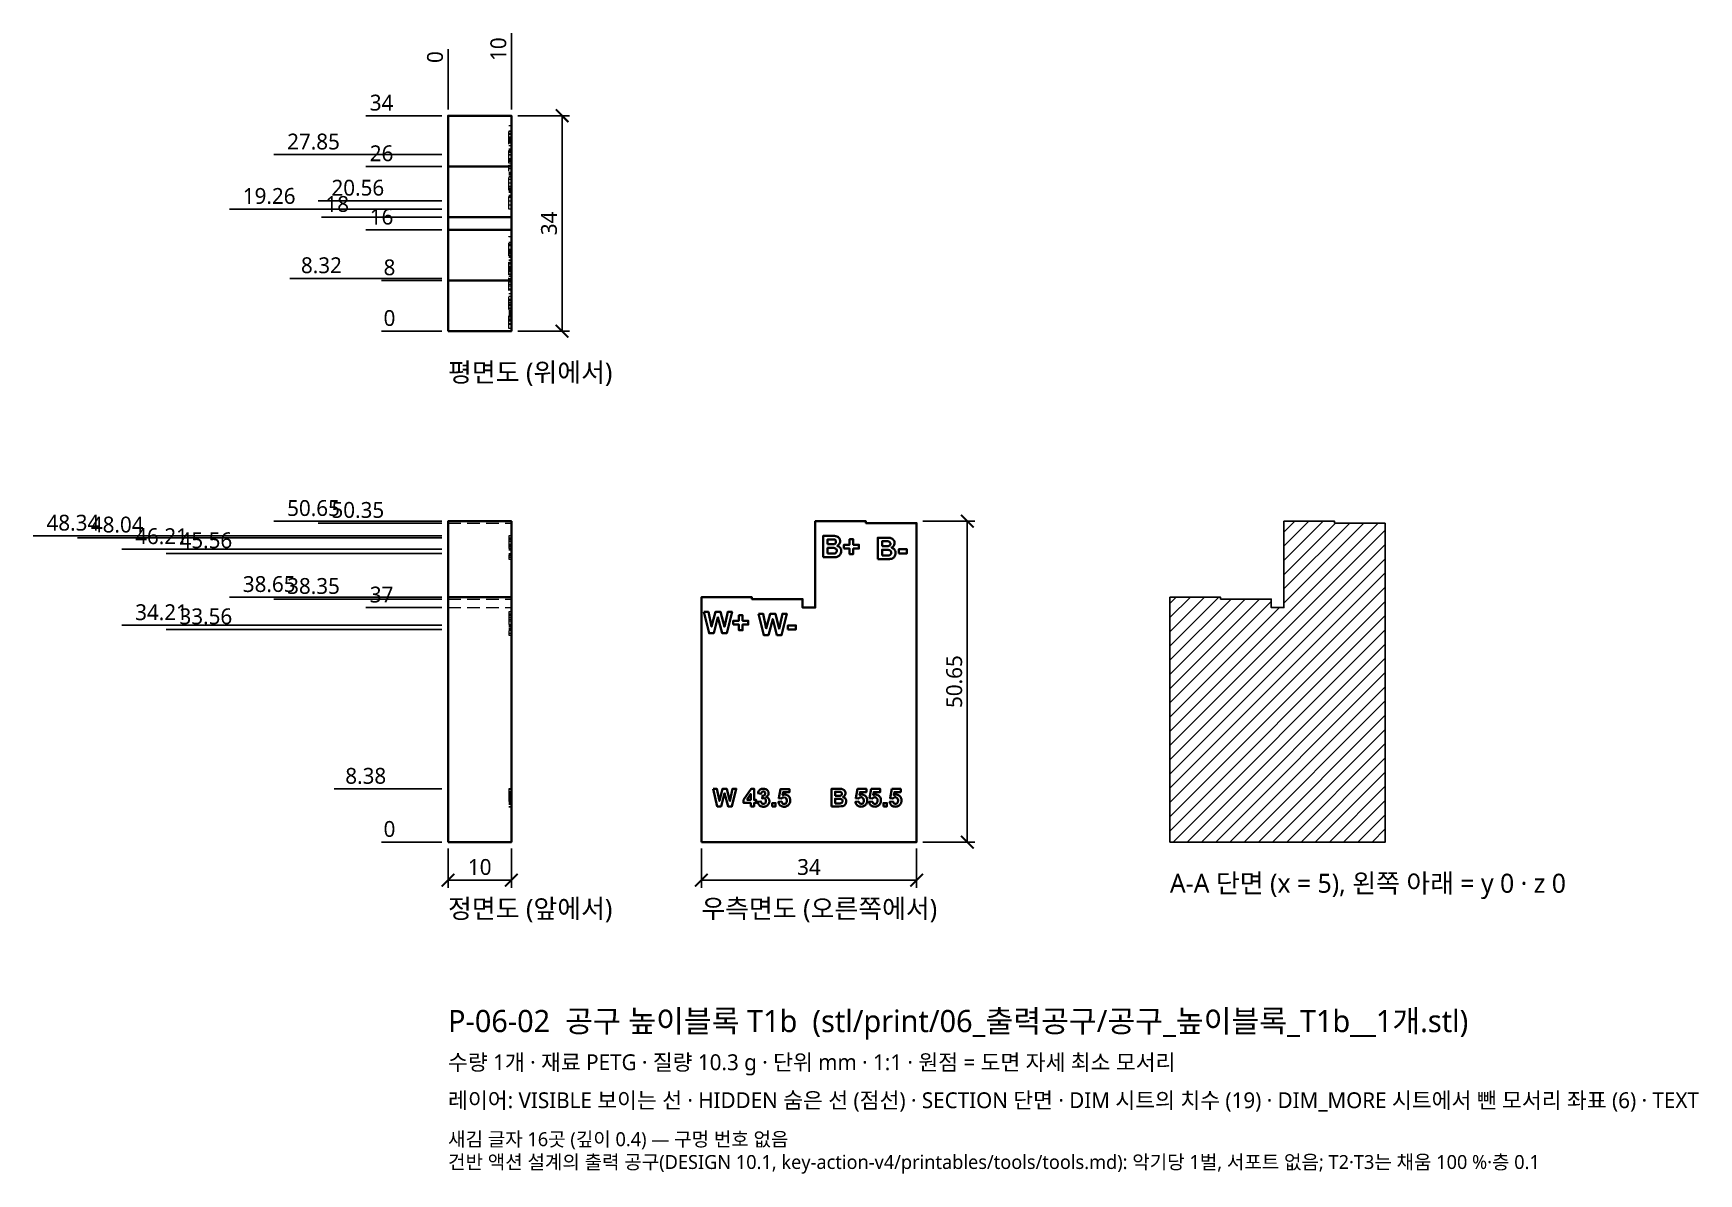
# Model space of a CAD drawing. Header units: millimetres. Extents: x -66 to 198, y -52 to 128.
import ezdxf

# ---------------------------------------------------------------- set-up
doc = ezdxf.new("R2010")
doc.units = ezdxf.units.MM
doc.linetypes.add('HIDDEN', pattern=[3, 2, -1])
for name, color, linetype, lineweight in [('DIM', 4, 'CONTINUOUS', 13), ('DIM_MORE', 3, 'CONTINUOUS', 13), ('HIDDEN', 8, 'HIDDEN', 18), ('SECTION', 5, 'CONTINUOUS', 25), ('TEXT', 7, 'CONTINUOUS', 18), ('VISIBLE', 7, 'CONTINUOUS', 35)]:
    doc.layers.add(name, color=color, linetype=linetype, lineweight=lineweight)
doc.styles.add('KR', font='malgun.ttf')
doc.dimstyles.new('TOCCATA', dxfattribs={"dimtxt": 2.5, "dimasz": 2, "dimexe": 1.2, "dimexo": 1, "dimgap": 0.8, "dimtad": 1, "dimdsep": 46, "dimtxsty": 'KR', "dimblk": 'ARCHTICK', "dimcen": 2.5, "dimazin": 3, "dimtfac": 0.5, "dimtmove": 2, "dimatfit": 3})

# ---------------------------------------------------------------- blocks, each defined once
blk = doc.blocks.new('_ARCHTICK')
at = {"color": 0, "linetype": 'BYBLOCK', "const_width": 0.15}
blk.add_lwpolyline([(-0.5, -0.5), (0.5, 0.5)], dxfattribs=at)

msp = doc.modelspace()

# ---------------------------------------------------------------- hatches: boundary and pattern name
at = {"layer": 'SECTION'}
h = msp.add_hatch(dxfattribs=at)
h.set_pattern_fill('ANSI31', scale=0.5)
h.paths.add_polyline_path([(148, 50.35), (140, 50.35), (140, 50.65), (132, 50.65), (132, 37), (130, 37), (130, 38.35), (122, 38.35), (122, 38.65), (114, 38.65), (114, 0), (148, 0)])

# ---------------------------------------------------------------- linework, layer by layer
at = {"layer": 'HIDDEN'}
for points in [[(10, 107.146), (9.6, 107.146), (9.6, 113.107), (10, 113.107)], [(9.6, 112.261), (10, 112.261)], [(9.6, 112.138), (10, 112.138)], [(9.6, 111.834), (10, 111.834)], [(9.6, 111.712), (10, 111.712)], [(9.6, 111.336), (10, 111.336)], [(9.6, 111.17), (10, 111.17)], [(9.6, 111.131), (10, 111.131)], [(9.6, 111.048), (10, 111.048)], [(9.6, 110.921), (10, 110.921)], [(9.6, 110.886), (10, 110.886)], [(9.6, 110.727), (10, 110.727)], [(9.6, 110.695), (10, 110.695)], [(9.6, 110.63), (10, 110.63)], [(9.6, 110.506), (10, 110.506)], [(9.6, 110.453), (10, 110.453)], [(9.6, 110.389), (10, 110.389)], [(9.6, 109.948), (10, 109.948)], [(9.6, 109.415), (10, 109.415)], [(9.6, 109.187), (10, 109.187)], [(9.6, 109.018), (10, 109.018)], [(9.6, 108.894), (10, 108.894)], [(9.6, 108.504), (10, 108.504)], [(9.6, 108.469), (10, 108.469)], [(9.6, 107.888), (10, 107.888)], [(9.6, 107.804), (10, 107.804)], [(9.6, 107.677), (10, 107.677)], [(9.6, 107.643), (10, 107.643)], [(9.6, 107.484), (10, 107.484)], [(9.6, 107.21), (10, 107.21)], [(10, 99.912), (9.6, 99.912), (9.6, 106.855), (10, 106.855)], [(9.6, 106.732), (10, 106.732)], [(9.6, 106.306), (10, 106.306)], [(9.6, 105.725), (10, 105.725)], [(9.6, 105.642), (10, 105.642)], [(9.6, 105.536), (10, 105.536)], [(9.6, 105.514), (10, 105.514)], [(9.6, 105.48), (10, 105.48)], [(9.6, 105.321), (10, 105.321)], [(9.6, 105.047), (10, 105.047)], [(9.6, 104.983), (10, 104.983)], [(9.6, 104.648), (10, 104.648)], [(9.6, 104.058), (10, 104.058)], [(9.6, 103.538), (10, 103.538)], [(9.6, 103.401), (10, 103.401)], [(9.6, 103.172), (10, 103.172)], [(9.6, 103.01), (10, 103.01)], [(9.6, 102.957), (10, 102.957)], [(9.6, 102.854), (10, 102.854)], [(9.6, 102.743), (10, 102.743)], [(9.6, 102.577), (10, 102.577)], [(9.6, 102.102), (10, 102.102)], [(9.6, 102.038), (10, 102.038)], [(9.6, 101.913), (10, 101.913)], [(9.6, 101.768), (10, 101.768)], [(9.6, 101.206), (10, 101.206)], [(9.6, 100.594), (10, 100.594)], [(10, 89.55), (9.6, 89.55), (9.6, 95.583), (10, 95.583)], [(9.6, 94.692), (10, 94.692)], [(9.6, 94.569), (10, 94.569)], [(9.6, 94.31), (10, 94.31)], [(9.6, 94.143), (10, 94.143)], [(9.6, 94.135), (10, 94.135)], [(9.6, 93.562), (10, 93.562)], [(9.6, 93.479), (10, 93.479)], [(9.6, 93.448), (10, 93.448)], [(9.6, 93.352), (10, 93.352)], [(9.6, 93.317), (10, 93.317)], [(9.6, 93.314), (10, 93.314)], [(9.6, 93.158), (10, 93.158)], [(9.6, 92.929), (10, 92.929)], [(9.6, 92.884), (10, 92.884)], [(9.6, 92.82), (10, 92.82)], [(9.6, 92.59), (10, 92.59)], [(9.6, 92.379), (10, 92.379)], [(9.6, 92.336), (10, 92.336)], [(9.6, 91.917), (10, 91.917)], [(9.6, 91.846), (10, 91.846)], [(9.6, 91.525), (10, 91.525)], [(9.6, 91.399), (10, 91.399)], [(9.6, 91.274), (10, 91.274)], [(9.6, 91.246), (10, 91.246)], [(9.6, 90.907), (10, 90.907)], [(9.6, 90.873), (10, 90.873)], [(9.6, 90.853), (10, 90.853)], [(9.6, 90.739), (10, 90.739)], [(9.6, 90.506), (10, 90.506)], [(9.6, 90.397), (10, 90.397)], [(9.6, 90.294), (10, 90.294)], [(9.6, 90.236), (10, 90.236)], [(9.6, 90.082), (10, 90.082)], [(9.6, 90.067), (10, 90.067)], [(9.6, 89.699), (10, 89.699)], [(9.6, 89.59), (10, 89.59)], [(10, 81.059), (9.6, 81.059), (9.6, 89.314), (10, 89.314)], [(9.6, 88.969), (10, 88.969)], [(9.6, 88.521), (10, 88.521)], [(9.6, 88.452), (10, 88.452)], [(9.6, 88.059), (10, 88.059)], [(9.6, 87.813), (10, 87.813)], [(9.6, 87.313), (10, 87.313)], [(9.6, 87.171), (10, 87.171)], [(9.6, 86.581), (10, 86.581)], [(9.6, 86.157), (10, 86.157)], [(9.6, 85.696), (10, 85.696)], [(9.6, 85.591), (10, 85.591)], [(9.6, 85.495), (10, 85.495)], [(9.6, 85.481), (10, 85.481)], [(9.6, 85.164), (10, 85.164)], [(9.6, 84.884), (10, 84.884)], [(9.6, 84.808), (10, 84.808)], [(9.6, 84.675), (10, 84.675)], [(9.6, 84.33), (10, 84.33)], [(9.6, 84.289), (10, 84.289)], [(9.6, 84.007), (10, 84.007)], [(9.6, 83.95), (10, 83.95)], [(9.6, 83.777), (10, 83.777)], [(9.6, 83.696), (10, 83.696)], [(9.6, 83.498), (10, 83.498)], [(9.6, 83.277), (10, 83.277)], [(9.6, 83.168), (10, 83.168)], [(9.6, 83.079), (10, 83.079)], [(9.6, 82.885), (10, 82.885)], [(9.6, 82.606), (10, 82.606)], [(9.6, 82.503), (10, 82.503)], [(9.6, 82.267), (10, 82.267)], [(9.6, 81.866), (10, 81.866)], [(9.6, 81.757), (10, 81.757)], [(0, 50.35), (10, 50.35)], [(10, 48.339), (9.6, 48.339), (9.6, 44.659), (10, 44.659)], [(9.6, 48.039), (10, 48.039)], [(9.6, 47.809), (10, 47.809)], [(9.6, 47.777), (10, 47.777)], [(9.6, 47.477), (10, 47.477)], [(9.6, 46.995), (10, 46.995)], [(9.6, 46.931), (10, 46.931)], [(9.6, 46.755), (10, 46.755)], [(9.6, 46.695), (10, 46.695)], [(9.6, 46.455), (10, 46.455)], [(9.6, 46.433), (10, 46.433)], [(9.6, 46.324), (10, 46.324)], [(9.6, 46.209), (10, 46.209)], [(9.6, 46.133), (10, 46.133)], [(9.6, 45.561), (10, 45.561)], [(9.6, 45.529), (10, 45.529)], [(9.6, 45.446), (10, 45.446)], [(9.6, 45.229), (10, 45.229)], [(9.6, 44.959), (10, 44.959)], [(0, 38.35), (10, 38.35)], [(0, 37), (10, 37)], [(10, 36.339), (9.6, 36.339), (9.6, 32.659), (10, 32.659)], [(9.6, 36.039), (10, 36.039)], [(9.6, 35.809), (10, 35.809)], [(9.6, 35.486), (10, 35.486)], [(9.6, 35.186), (10, 35.186)], [(9.6, 34.931), (10, 34.931)], [(9.6, 34.324), (10, 34.324)], [(9.6, 34.209), (10, 34.209)], [(9.6, 34.018), (10, 34.018)], [(9.6, 33.978), (10, 33.978)], [(9.6, 33.718), (10, 33.718)], [(9.6, 33.678), (10, 33.678)], [(9.6, 33.561), (10, 33.561)], [(9.6, 33.446), (10, 33.446)], [(9.6, 32.959), (10, 32.959)], [(10, 8.421), (9.6, 8.421), (9.6, 5.579), (10, 5.579)], [(9.6, 8.415), (10, 8.415)], [(9.6, 8.41), (10, 8.41)], [(9.6, 8.377), (10, 8.377)], [(9.6, 8.372), (10, 8.372)], [(9.6, 7.983), (10, 7.983)], [(9.6, 7.952), (10, 7.952)], [(9.6, 7.878), (10, 7.878)], [(9.6, 7.873), (10, 7.873)], [(9.6, 7.707), (10, 7.707)], [(9.6, 7.694), (10, 7.694)], [(9.6, 7.611), (10, 7.611)], [(9.6, 7.607), (10, 7.607)], [(9.6, 7.494), (10, 7.494)], [(9.6, 7.489), (10, 7.489)], [(9.6, 7.405), (10, 7.405)], [(9.6, 7.4), (10, 7.4)], [(9.6, 7.316), (10, 7.316)], [(9.6, 7.308), (10, 7.308)], [(9.6, 7.123), (10, 7.123)], [(9.6, 7.111), (10, 7.111)], [(9.6, 7.069), (10, 7.069)], [(9.6, 7.064), (10, 7.064)], [(9.6, 6.929), (10, 6.929)], [(9.6, 6.923), (10, 6.923)], [(9.6, 6.921), (10, 6.921)], [(9.6, 6.882), (10, 6.882)], [(9.6, 6.866), (10, 6.866)], [(9.6, 6.861), (10, 6.861)], [(9.6, 6.845), (10, 6.845)], [(9.6, 6.656), (10, 6.656)], [(9.6, 6.654), (10, 6.654)], [(9.6, 6.498), (10, 6.498)], [(9.6, 6.466), (10, 6.466)], [(9.6, 6.428), (10, 6.428)], [(9.6, 6.403), (10, 6.403)], [(9.6, 6.397), (10, 6.397)], [(9.6, 6.365), (10, 6.365)], [(9.6, 6.348), (10, 6.348)], [(9.6, 6.342), (10, 6.342)], [(9.6, 6.187), (10, 6.187)], [(9.6, 6.165), (10, 6.165)], [(9.6, 6.16), (10, 6.16)], [(9.6, 6.101), (10, 6.101)], [(9.6, 6.021), (10, 6.021)], [(9.6, 6.012), (10, 6.012)], [(9.6, 6.006), (10, 6.006)], [(9.6, 5.632), (10, 5.632)], [(9.6, 5.626), (10, 5.626)], [(9.6, 5.584), (10, 5.584)]]:
    msp.add_lwpolyline(points, dxfattribs=at)
at = {"layer": 'SECTION'}
msp.add_lwpolyline([(148, 50.35), (140, 50.35), (140, 50.65), (132, 50.65), (132, 37), (130, 37), (130, 38.35), (122, 38.35), (122, 38.65), (114, 38.65), (114, 0), (148, 0)], close=True, dxfattribs=at)
at = {"layer": 'VISIBLE'}
for points in [[(0, 80.65), (0, 114.65), (10, 114.65), (10, 80.65), (0, 80.65)], [(0, 106.65), (10, 106.65)], [(0, 98.65), (10, 98.65)], [(0, 96.65), (10, 96.65)], [(0, 88.65), (10, 88.65)], [(0, 0), (0, 50.65), (10, 50.65), (10, 0), (0, 0)], [(40, 0), (40, 38.65), (48, 38.65), (48, 38.35), (56, 38.35), (56, 37), (58, 37), (58, 50.65), (66, 50.65), (66, 50.35), (74, 50.35), (74, 0), (40, 0)], [(59.262, 44.959), (59.262, 48.339), (60.723, 48.339), (61.005, 48.328), (61.211, 48.306), (61.321, 48.281), (61.423, 48.244), (61.519, 48.195), (61.564, 48.166), (61.649, 48.1), (61.725, 48.022), (61.793, 47.933), (61.851, 47.833), (61.893, 47.725), (61.919, 47.61), (61.927, 47.489), (61.925, 47.421), (61.917, 47.356), (61.885, 47.23), (61.833, 47.11), (61.761, 46.998), (61.673, 46.901), (61.623, 46.859), (61.57, 46.82), (61.452, 46.755), (61.538, 46.727), (61.617, 46.694), (61.691, 46.655), (61.759, 46.611), (61.821, 46.562), (61.877, 46.508), (61.927, 46.449), (61.971, 46.385), (62.008, 46.319), (62.039, 46.249), (62.063, 46.176), (62.08, 46.1), (62.09, 46.021), (62.093, 45.939), (62.084, 45.808), (62.073, 45.744), (62.038, 45.616), (61.986, 45.491), (61.918, 45.373), (61.838, 45.27), (61.793, 45.224), (61.693, 45.143), (61.638, 45.107), (61.518, 45.049), (61.453, 45.026), (61.311, 44.993), (61.235, 44.982), (61.099, 44.973), (60.746, 44.963), (59.262, 44.959)], [(59.944, 46.995), (59.944, 47.777), (60.679, 47.775), (60.883, 47.768), (60.967, 47.758), (61.05, 47.733), (61.12, 47.696), (61.177, 47.646), (61.219, 47.586), (61.235, 47.552), (61.256, 47.476), (61.263, 47.392), (61.255, 47.303), (61.23, 47.225), (61.189, 47.158), (61.163, 47.128), (61.099, 47.077), (61.024, 47.039), (60.936, 47.014), (60.807, 47.001), (60.499, 46.995), (59.944, 46.995)], [(62.522, 46.324), (62.522, 46.931), (63.408, 46.931), (63.408, 47.809), (63.998, 47.809), (63.998, 46.931), (64.886, 46.931), (64.886, 46.324), (63.998, 46.324), (63.998, 45.446), (63.408, 45.446), (63.408, 46.324), (62.522, 46.324)], [(67.854, 44.659), (67.854, 48.039), (69.316, 48.039), (69.597, 48.028), (69.804, 48.006), (69.913, 47.981), (70.016, 47.944), (70.064, 47.921), (70.157, 47.866), (70.241, 47.8), (70.318, 47.722), (70.385, 47.633), (70.444, 47.533), (70.486, 47.425), (70.511, 47.31), (70.52, 47.189), (70.517, 47.121), (70.509, 47.056), (70.478, 46.93), (70.426, 46.81), (70.353, 46.698), (70.311, 46.648), (70.216, 46.559), (70.106, 46.486), (70.045, 46.455), (70.13, 46.427), (70.21, 46.394), (70.283, 46.355), (70.351, 46.311), (70.413, 46.262), (70.469, 46.208), (70.52, 46.149), (70.564, 46.085), (70.601, 46.019), (70.632, 45.949), (70.655, 45.876), (70.672, 45.8), (70.682, 45.721), (70.686, 45.639), (70.677, 45.508), (70.666, 45.444), (70.631, 45.316), (70.579, 45.191), (70.511, 45.073), (70.43, 44.97), (70.385, 44.924), (70.286, 44.843), (70.231, 44.807), (70.173, 44.776), (70.045, 44.726), (69.904, 44.693), (69.828, 44.682), (69.691, 44.673), (69.338, 44.663), (67.854, 44.659)], [(68.537, 46.695), (68.537, 47.477), (69.272, 47.475), (69.475, 47.468), (69.559, 47.458), (69.643, 47.433), (69.713, 47.396), (69.769, 47.346), (69.792, 47.317), (69.828, 47.252), (69.849, 47.176), (69.856, 47.092), (69.848, 47.003), (69.823, 46.925), (69.805, 46.89), (69.755, 46.828), (69.692, 46.777), (69.616, 46.739), (69.528, 46.714), (69.4, 46.701), (69.092, 46.695), (68.537, 46.695)], [(59.944, 45.529), (59.944, 46.433), (60.735, 46.429), (60.921, 46.417), (61.054, 46.397), (61.139, 46.369), (61.175, 46.352), (61.239, 46.31), (61.291, 46.259), (61.333, 46.198), (61.35, 46.165), (61.374, 46.093), (61.386, 46.014), (61.386, 45.922), (61.37, 45.831), (61.339, 45.752), (61.292, 45.684), (61.233, 45.63), (61.164, 45.588), (61.086, 45.559), (61.044, 45.549), (60.91, 45.536), (60.676, 45.529), (59.944, 45.529)], [(68.537, 45.229), (68.537, 46.133), (69.327, 46.129), (69.514, 46.117), (69.647, 46.097), (69.732, 46.069), (69.768, 46.052), (69.831, 46.01), (69.884, 45.959), (69.926, 45.898), (69.943, 45.865), (69.967, 45.793), (69.979, 45.714), (69.978, 45.622), (69.963, 45.531), (69.931, 45.452), (69.885, 45.384), (69.825, 45.33), (69.757, 45.288), (69.719, 45.272), (69.637, 45.249), (69.502, 45.236), (69.269, 45.229), (68.537, 45.229)], [(71.184, 45.561), (71.184, 46.209), (72.457, 46.209), (72.457, 45.561), (71.184, 45.561)], [(0, 38.65), (10, 38.65)], [(40.409, 36.339), (41.107, 36.339), (41.617, 34.018), (42.235, 36.339), (43.046, 36.339), (43.639, 33.978), (44.158, 36.339), (44.845, 36.339), (44.024, 32.959), (43.3, 32.959), (42.627, 35.486), (41.956, 32.959), (41.216, 32.959), (40.409, 36.339)], [(45.046, 34.324), (45.046, 34.931), (45.931, 34.931), (45.931, 35.809), (46.521, 35.809), (46.521, 34.931), (47.409, 34.931), (47.409, 34.324), (46.521, 34.324), (46.521, 33.446), (45.931, 33.446), (45.931, 34.324), (45.046, 34.324)], [(49.049, 36.039), (49.747, 36.039), (50.257, 33.718), (50.875, 36.039), (51.686, 36.039), (52.279, 33.678), (52.798, 36.039), (53.485, 36.039), (52.664, 32.659), (51.94, 32.659), (51.267, 35.186), (50.596, 32.659), (49.856, 32.659), (49.049, 36.039)], [(53.66, 33.561), (53.66, 34.209), (54.933, 34.209), (54.933, 33.561), (53.66, 33.561)], [(41.853, 8.41), (42.429, 8.41), (42.848, 6.498), (43.357, 8.41), (44.026, 8.41), (44.514, 6.466), (44.941, 8.41), (45.507, 8.41), (44.831, 5.626), (44.234, 5.626), (43.68, 7.707), (43.127, 5.626), (42.518, 5.626), (41.853, 8.41)], [(47.802, 5.626), (48.319, 5.626), (48.319, 6.187), (48.664, 6.187), (48.664, 6.656), (48.319, 6.656), (48.319, 8.421), (47.871, 8.421), (46.663, 6.654), (46.663, 6.187), (47.802, 6.187), (47.802, 5.626)], [(48.916, 6.267), (48.9, 6.365), (49.417, 6.428), (49.425, 6.373), (49.453, 6.276), (49.494, 6.193), (49.52, 6.158), (49.581, 6.098), (49.615, 6.075), (49.688, 6.041), (49.727, 6.03), (49.811, 6.021), (49.902, 6.032), (49.943, 6.044), (49.983, 6.062), (50.056, 6.113), (50.12, 6.184), (50.145, 6.225), (50.182, 6.318), (50.193, 6.37), (50.203, 6.485), (50.194, 6.593), (50.183, 6.642), (50.167, 6.687), (50.123, 6.768), (50.094, 6.804), (50.029, 6.861), (49.955, 6.9), (49.916, 6.912), (49.83, 6.921), (49.769, 6.918), (49.7, 6.908), (49.586, 6.882), (49.644, 7.316), (49.76, 7.322), (49.858, 7.344), (49.901, 7.362), (49.975, 7.41), (50.031, 7.473), (50.051, 7.508), (50.079, 7.586), (50.086, 7.629), (50.087, 7.714), (50.073, 7.785), (50.061, 7.817), (50.027, 7.874), (49.98, 7.921), (49.953, 7.94), (49.892, 7.967), (49.858, 7.976), (49.783, 7.983), (49.745, 7.981), (49.708, 7.975), (49.64, 7.952), (49.578, 7.913), (49.549, 7.888), (49.5, 7.826), (49.464, 7.751), (49.439, 7.661), (49.432, 7.611), (48.94, 7.694), (48.956, 7.764), (48.993, 7.892), (49.04, 8.003), (49.095, 8.098), (49.16, 8.179), (49.24, 8.249), (49.284, 8.28), (49.383, 8.335), (49.493, 8.377), (49.609, 8.406), (49.671, 8.414), (49.798, 8.421), (49.907, 8.416), (50.01, 8.401), (50.106, 8.375), (50.197, 8.34), (50.28, 8.294), (50.358, 8.237), (50.429, 8.171), (50.48, 8.111), (50.524, 8.049), (50.56, 7.985), (50.588, 7.919), (50.608, 7.851), (50.62, 7.78), (50.624, 7.707), (50.616, 7.606), (50.591, 7.51), (50.551, 7.421), (50.493, 7.337), (50.42, 7.26), (50.33, 7.188), (50.223, 7.123), (50.29, 7.105), (50.352, 7.083), (50.411, 7.055), (50.466, 7.023), (50.516, 6.984), (50.563, 6.941), (50.606, 6.893), (50.644, 6.84), (50.676, 6.785), (50.703, 6.726), (50.723, 6.665), (50.738, 6.6), (50.747, 6.533), (50.749, 6.462), (50.744, 6.359), (50.728, 6.261), (50.7, 6.168), (50.662, 6.078), (50.613, 5.994), (50.553, 5.913), (50.482, 5.837), (50.403, 5.769), (50.318, 5.711), (50.228, 5.663), (50.133, 5.626), (50.032, 5.6), (49.927, 5.584), (49.815, 5.579), (49.71, 5.583), (49.61, 5.597), (49.515, 5.619), (49.426, 5.65), (49.341, 5.69), (49.262, 5.739), (49.189, 5.796), (49.122, 5.861), (49.064, 5.932), (49.014, 6.007), (48.973, 6.089), (48.94, 6.175), (48.916, 6.267)], [(52.187, 6.245), (52.17, 6.342), (52.702, 6.397), (52.71, 6.347), (52.737, 6.256), (52.78, 6.178), (52.836, 6.112), (52.903, 6.06), (52.976, 6.026), (53.054, 6.008), (53.141, 6.009), (53.228, 6.031), (53.269, 6.051), (53.343, 6.106), (53.377, 6.142), (53.408, 6.184), (53.434, 6.231), (53.456, 6.284), (53.484, 6.406), (53.491, 6.476), (53.491, 6.622), (53.472, 6.747), (53.456, 6.802), (53.435, 6.852), (53.409, 6.896), (53.378, 6.936), (53.307, 6.998), (53.225, 7.04), (53.131, 7.061), (53.079, 7.064), (53.015, 7.06), (52.952, 7.047), (52.891, 7.026), (52.832, 6.997), (52.775, 6.96), (52.72, 6.915), (52.667, 6.861), (52.234, 6.923), (52.508, 8.372), (53.919, 8.372), (53.919, 7.873), (52.912, 7.873), (52.829, 7.4), (52.931, 7.444), (53.035, 7.473), (53.088, 7.482), (53.193, 7.489), (53.293, 7.484), (53.387, 7.468), (53.478, 7.442), (53.564, 7.405), (53.645, 7.357), (53.723, 7.299), (53.795, 7.231), (53.861, 7.154), (53.916, 7.071), (53.961, 6.981), (53.997, 6.886), (54.022, 6.784), (54.037, 6.675), (54.042, 6.561), (54.038, 6.464), (54.026, 6.37), (54.005, 6.28), (53.977, 6.192), (53.94, 6.107), (53.896, 6.026), (53.843, 5.947), (53.761, 5.85), (53.67, 5.767), (53.571, 5.699), (53.464, 5.647), (53.347, 5.609), (53.222, 5.586), (53.089, 5.579), (52.982, 5.583), (52.88, 5.596), (52.785, 5.617), (52.695, 5.647), (52.611, 5.685), (52.533, 5.731), (52.46, 5.786), (52.395, 5.848), (52.337, 5.916), (52.288, 5.989), (52.247, 6.069), (52.213, 6.154), (52.187, 6.245)], [(60.556, 5.632), (60.556, 8.415), (61.76, 8.415), (61.991, 8.406), (62.161, 8.388), (62.251, 8.367), (62.376, 8.318), (62.452, 8.273), (62.522, 8.218), (62.584, 8.154), (62.64, 8.081), (62.688, 7.998), (62.723, 7.909), (62.744, 7.815), (62.751, 7.715), (62.749, 7.66), (62.742, 7.606), (62.716, 7.502), (62.673, 7.403), (62.614, 7.311), (62.541, 7.231), (62.501, 7.196), (62.457, 7.164), (62.36, 7.111), (62.496, 7.06), (62.556, 7.028), (62.612, 6.992), (62.663, 6.952), (62.709, 6.907), (62.751, 6.858), (62.787, 6.806), (62.818, 6.751), (62.843, 6.694), (62.862, 6.634), (62.885, 6.506), (62.888, 6.439), (62.88, 6.331), (62.871, 6.278), (62.843, 6.173), (62.799, 6.069), (62.744, 5.973), (62.712, 5.929), (62.64, 5.85), (62.558, 5.783), (62.513, 5.754), (62.465, 5.728), (62.36, 5.687), (62.244, 5.66), (62.069, 5.643), (61.778, 5.635), (60.556, 5.632)], [(61.118, 7.308), (61.118, 7.952), (61.723, 7.95), (61.891, 7.945), (61.96, 7.936), (62.029, 7.916), (62.086, 7.886), (62.133, 7.845), (62.152, 7.821), (62.181, 7.767), (62.198, 7.705), (62.204, 7.635), (62.197, 7.562), (62.177, 7.498), (62.162, 7.469), (62.121, 7.418), (62.069, 7.376), (62.007, 7.345), (61.935, 7.324), (61.829, 7.313), (61.118, 7.308)], [(64.35, 6.251), (64.333, 6.348), (64.864, 6.403), (64.873, 6.353), (64.9, 6.262), (64.943, 6.183), (64.999, 6.117), (65.066, 6.065), (65.138, 6.031), (65.216, 6.014), (65.304, 6.014), (65.349, 6.023), (65.432, 6.056), (65.506, 6.111), (65.54, 6.147), (65.571, 6.189), (65.597, 6.236), (65.618, 6.289), (65.647, 6.412), (65.654, 6.481), (65.654, 6.627), (65.635, 6.753), (65.619, 6.808), (65.598, 6.857), (65.572, 6.902), (65.541, 6.941), (65.47, 7.004), (65.387, 7.046), (65.294, 7.067), (65.242, 7.069), (65.178, 7.065), (65.115, 7.053), (65.054, 7.032), (64.995, 7.003), (64.938, 6.966), (64.883, 6.92), (64.83, 6.866), (64.397, 6.929), (64.671, 8.377), (66.082, 8.377), (66.082, 7.878), (65.075, 7.878), (64.992, 7.405), (65.094, 7.449), (65.198, 7.478), (65.251, 7.487), (65.356, 7.494), (65.455, 7.489), (65.55, 7.473), (65.641, 7.447), (65.727, 7.41), (65.808, 7.363), (65.885, 7.305), (65.958, 7.236), (66.024, 7.159), (66.079, 7.076), (66.124, 6.987), (66.16, 6.891), (66.185, 6.789), (66.2, 6.681), (66.205, 6.566), (66.201, 6.469), (66.189, 6.376), (66.168, 6.285), (66.14, 6.197), (66.103, 6.113), (66.058, 6.031), (66.006, 5.953), (65.924, 5.855), (65.833, 5.772), (65.734, 5.705), (65.626, 5.652), (65.51, 5.614), (65.385, 5.592), (65.252, 5.584), (65.145, 5.589), (65.043, 5.601), (64.948, 5.622), (64.858, 5.652), (64.774, 5.69), (64.696, 5.736), (64.623, 5.791), (64.558, 5.853), (64.5, 5.921), (64.451, 5.995), (64.409, 6.074), (64.376, 6.16), (64.35, 6.251)], [(66.834, 8.377), (68.244, 8.377), (68.244, 7.878), (67.238, 7.878), (67.154, 7.405), (67.257, 7.449), (67.361, 7.478), (67.413, 7.487), (67.519, 7.494), (67.618, 7.489), (67.713, 7.473), (67.803, 7.447), (67.889, 7.41), (67.971, 7.363), (68.048, 7.305), (68.121, 7.236), (68.186, 7.159), (68.242, 7.076), (68.287, 6.987), (68.322, 6.891), (68.348, 6.789), (68.363, 6.681), (68.368, 6.566), (68.364, 6.469), (68.351, 6.376), (68.331, 6.285), (68.303, 6.197), (68.266, 6.113), (68.221, 6.031), (68.168, 5.953), (68.087, 5.855), (67.996, 5.772), (67.897, 5.705), (67.789, 5.652), (67.673, 5.614), (67.548, 5.592), (67.415, 5.584), (67.307, 5.589), (67.206, 5.601), (67.11, 5.622), (67.021, 5.652), (66.937, 5.69), (66.858, 5.736), (66.786, 5.791), (66.721, 5.853), (66.663, 5.921), (66.614, 5.995), (66.572, 6.074), (66.539, 6.16), (66.513, 6.251), (66.496, 6.348), (67.027, 6.403), (67.048, 6.306), (67.082, 6.221), (67.132, 6.149), (67.195, 6.089), (67.264, 6.046), (67.34, 6.02), (67.42, 6.012), (67.512, 6.023), (67.595, 6.056), (67.669, 6.111), (67.703, 6.147), (67.734, 6.189), (67.76, 6.236), (67.781, 6.289), (67.81, 6.412), (67.817, 6.481), (67.817, 6.627), (67.798, 6.753), (67.782, 6.808), (67.76, 6.857), (67.735, 6.902), (67.704, 6.941), (67.633, 7.004), (67.55, 7.046), (67.456, 7.067), (67.405, 7.069), (67.34, 7.065), (67.278, 7.053), (67.217, 7.032), (67.158, 7.003), (67.101, 6.966), (67.046, 6.92), (66.993, 6.866), (66.56, 6.929), (66.834, 8.377)], [(70.077, 8.377), (71.488, 8.377), (71.488, 7.878), (70.481, 7.878), (70.398, 7.405), (70.5, 7.449), (70.604, 7.478), (70.657, 7.487), (70.762, 7.494), (70.862, 7.489), (70.956, 7.473), (71.047, 7.447), (71.133, 7.41), (71.214, 7.363), (71.291, 7.305), (71.364, 7.236), (71.43, 7.159), (71.485, 7.076), (71.53, 6.987), (71.566, 6.891), (71.591, 6.789), (71.606, 6.681), (71.611, 6.566), (71.607, 6.469), (71.595, 6.376), (71.574, 6.285), (71.546, 6.197), (71.509, 6.113), (71.465, 6.031), (71.412, 5.953), (71.33, 5.855), (71.239, 5.772), (71.14, 5.705), (71.033, 5.652), (70.916, 5.614), (70.791, 5.592), (70.658, 5.584), (70.551, 5.589), (70.449, 5.601), (70.354, 5.622), (70.264, 5.652), (70.18, 5.69), (70.102, 5.736), (70.029, 5.791), (69.964, 5.853), (69.906, 5.921), (69.857, 5.995), (69.815, 6.074), (69.782, 6.16), (69.756, 6.251), (69.739, 6.348), (70.271, 6.403), (70.291, 6.306), (70.326, 6.221), (70.375, 6.149), (70.438, 6.089), (70.508, 6.046), (70.583, 6.02), (70.664, 6.012), (70.755, 6.023), (70.838, 6.056), (70.876, 6.081), (70.946, 6.147), (70.977, 6.189), (71.003, 6.236), (71.024, 6.289), (71.053, 6.412), (71.06, 6.481), (71.06, 6.627), (71.041, 6.753), (71.025, 6.808), (71.004, 6.857), (70.978, 6.902), (70.947, 6.941), (70.876, 7.004), (70.794, 7.046), (70.7, 7.067), (70.648, 7.069), (70.584, 7.065), (70.521, 7.053), (70.46, 7.032), (70.401, 7.003), (70.344, 6.966), (70.289, 6.92), (70.236, 6.866), (69.803, 6.929), (70.077, 8.377)], [(47.163, 6.656), (47.802, 6.656), (47.802, 7.607), (47.163, 6.656)], [(51.196, 5.626), (51.729, 5.626), (51.729, 6.16), (51.196, 6.16), (51.196, 5.626)], [(61.118, 6.101), (61.118, 6.845), (61.769, 6.842), (61.922, 6.832), (62.032, 6.816), (62.102, 6.793), (62.184, 6.744), (62.227, 6.702), (62.276, 6.625), (62.295, 6.566), (62.305, 6.5), (62.305, 6.424), (62.292, 6.349), (62.266, 6.284), (62.228, 6.229), (62.179, 6.184), (62.123, 6.149), (62.059, 6.126), (62.024, 6.118), (61.913, 6.106), (61.72, 6.101), (61.118, 6.101)], [(68.765, 5.632), (69.298, 5.632), (69.298, 6.165), (68.765, 6.165), (68.765, 5.632)]]:
    msp.add_lwpolyline(points, dxfattribs=at)

# ---------------------------------------------------------------- texts
at = {"layer": 'TEXT', "style": 'KR'}
for s, height, p in [('평면도 (위에서)', 3, (0, 72.65)), ('A-A 단면 (x = 5), 왼쪽 아래 = y 0 · z 0', 3, (114, -8)), ('정면도 (앞에서)', 3, (0, -12)), ('우측면도 (오른쪽에서)', 3, (40, -12)), ('P-06-02  공구 높이블록 T1b  (stl/print/06_출력공구/공구_높이블록_T1b__1개.stl)', 3.5, (0, -30)), ('수량 1개 · 재료 PETG · 질량 10.3 g · 단위 mm · 1:1 · 원점 = 도면 자세 최소 모서리', 2.5, (0, -36)), ('레이어: VISIBLE 보이는 선 · HIDDEN 숨은 선 (점선) · SECTION 단면 · DIM 시트의 치수 (19) · DIM_MORE 시트에서 뺀 모서리 좌표 (6) · TEXT', 2.5, (0, -42)), ('새김 글자 16곳 (깊이 0.4) — 구멍 번호 없음', 2.2, (0, -48)), ('건반 액션 설계의 출력 공구(DESIGN 10.1, key-action-v4/printables/tools/tools.md): 악기당 1벌, 서포트 없음; T2·T3는 채움 100 %·층 0.1', 2.2, (0, -51.6))]:
    msp.add_text(s, height=height, dxfattribs=at).set_placement(p)

# ---------------------------------------------------------------- dimensions: what is measured, and where the dimension line sits
at = {"layer": 'DIM'}
for feature_location, offset, dtype, origin in [((10, 114.65), (0, 8), 1, (0, 80.65)), ((0, 114.650001526), (0, 8), 1, (0, 80.650001526)), ((0, 114.65), (-8, 0), 0, (0, 80.65)), ((0, 108.5), (-15, 0), 0, (0, 80.65)), ((0, 106.65), (-8, 0), 0, (0, 80.65)), ((0, 99.91), (-22, 0), 0, (0, 80.65)), ((0, 101.21), (-8, 0), 0, (0, 80.65)), ((0, 98.65), (-15, 0), 0, (0, 80.65)), ((0, 96.65), (-8, 0), 0, (0, 80.65)), ((0, 88.97), (-15, 0), 0, (0, 80.65)), ((0, 88.65), (-8, 0), 0, (0, 80.65)), ((0, 80.650001526), (-8, 0), 0, (0, 80.650001526)), ((0, 50.65), (-15, 0), 0, (0, 0)), ((0, 50.35), (-8, 0), 0, (0, 0)), ((0, 38.65), (-22, 0), 0, (0, 0)), ((0, 38.35), (-15, 0), 0, (0, 0)), ((0, 37), (-8, 0), 0, (0, 0)), ((0, 8.38), (-8, 0), 0, (0, 0)), ((0, 0), (-8, 0), 0, (0, 0))]:
    msp.add_ordinate_dim(feature_location=feature_location, offset=offset, dtype=dtype, origin=origin, dimstyle='TOCCATA', dxfattribs=at).render()
for base, p1, p2 in [((18, 80.65), (10, 80.65), (10, 114.65)), ((82, 0), (74, 0), (74, 50.65))]:
    msp.add_linear_dim(base=base, p1=p1, p2=p2, angle=90, dimstyle='TOCCATA', dxfattribs=at).render()
for base, p1, p2 in [((0, -6), (0, 0), (10, 0)), ((40, -6), (40, 0), (74, 0))]:
    msp.add_linear_dim(base=base, p1=p1, p2=p2, dimstyle='TOCCATA', dxfattribs=at).render()
at = {"layer": 'DIM_MORE'}
for feature_location, offset in [((0, 48.34), (-53, 0)), ((0, 48.04), (-46, 0)), ((0, 46.21), (-39, 0)), ((0, 45.56), (-32, 0)), ((0, 34.21), (-39, 0)), ((0, 33.56), (-32, 0))]:
    msp.add_ordinate_dim(feature_location=feature_location, offset=offset, dtype=0, origin=(0, 0), dimstyle='TOCCATA', dxfattribs=at).render()

doc.saveas('drawing.dxf')
